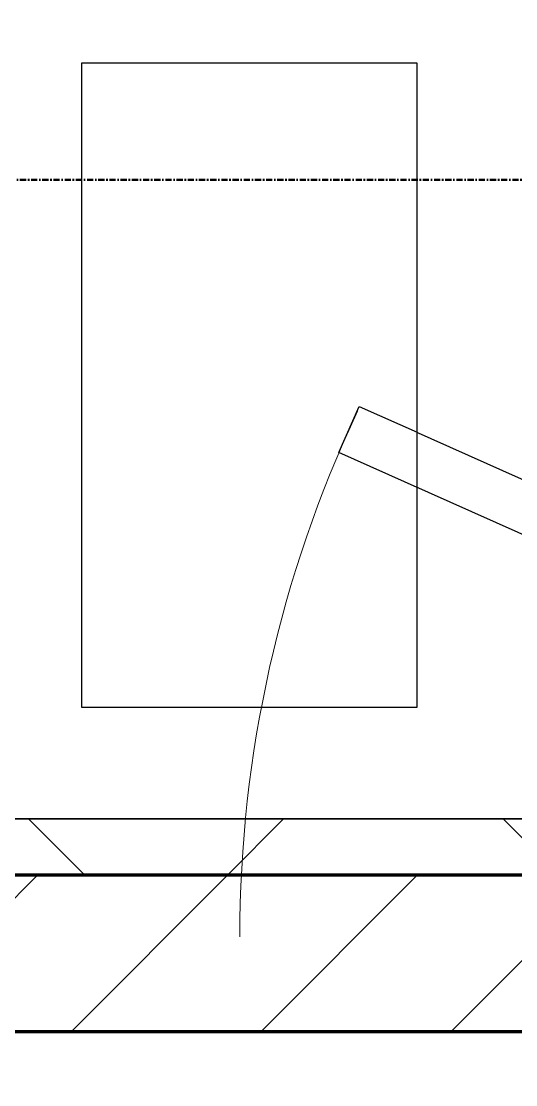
# Model space of a CAD drawing. Header units: millimetres. Extents: x -678720 to -601931, y -306 to 39239.
# Drawn here: x -651578 to -651136, y 4332 to 5282 of the extents above; entities that cross this region are included whole.
import ezdxf
from ezdxf.xclip import XClip

# ---------------------------------------------------------------- set-up
doc = ezdxf.new("R2010")
doc.units = ezdxf.units.MM
doc.header["$XCLIPFRAME"] = 0
doc.linetypes.add('DPA_Grid _ Level 100', pattern=[10, 5.5, -1.6, 1.3, -1.6])
doc.layers.add('000 - WIPEOUT', color=250, linetype='Continuous')
doc.layers.add('A11_ALU.SOLID SHEET', color=2, linetype='Continuous')
for name, color, linetype, lineweight in [('A-DOOR-E', 2, 'Continuous', 25), ('A-DOOR-OPNG', 2, 'Continuous', 9), ('A-GLAZ-CURT', 2, 'Continuous', 9), ('A-WALL', 5, 'Continuous', 35), ('A-WALL-FNSH', 2, 'Continuous', 35), ('A-WALL-PATT', 1, 'Continuous', 35), ('G-ANNO-SECL', 3, 'Continuous', 9)]:
    doc.layers.add(name, color=color, linetype=linetype, lineweight=lineweight)

# ---------------------------------------------------------------- blocks, each defined once
blk = doc.blocks.new('DPA_AC-SG-PI - A1_1200x1300 mm-9660120-4234-01 ENLARGED MULTI-PURPOSE LEVEL - REFLECTED CEILING PLAN - SHEET 5')
at = {"layer": 'A-DOOR-E'}
for p, q in [((-556.64, 29.95), (511.63, -447.34)), ((493.28, -488.42), (-575, -11.13)), ((511.63, -447.34), (493.28, -488.42))]:
    blk.add_line(p, q, dxfattribs=at)
at = {"layer": 'A-DOOR-OPNG'}
blk.add_arc((-500, -14.8), 1100, 334.74419, 0, dxfattribs=at)
blk = doc.blocks.new('PPLS-PP19_Custom Tile Pattern - Custom Tile Pattern-V114-4234-01 ENLARGED MULTI-PURPOSE LEVEL - REFLECTED CEILING PLAN - SHEET 5')
at = {"layer": 'A-GLAZ-CURT'}
for p, q in [((-300, 0), (300, 0)), ((300, 0), (-300, 0)), ((195.99, 0), (213.31, 0)), ((213.31, 0), (195.99, 0)), ((230.06, 0), (300, 0)), ((-300, -50), (300, -50)), ((300, -50), (-300, -50))]:
    blk.add_line(p, q, dxfattribs=at)
for points, knots in [([(114.39, 0), (114.2, 0), (112.08, 0), (105.42, 0), (92.38, 0), (85.59, 0), (74.4, 0), (62.26, 0), (51.85, 0), (43.81, 0), (29.53, 0), (20.67, 0), (18.85, 0), (18.16, 0)], [-8148.58938, -8148.58938, -8148.58938, -8148.58938, -8105.191388, -7723.759874, -7531.75727, -7135.649961, -6924.452779, -6738.82075, -6548.303034, -6314.283804, -6135.05769, -5972.647715, -5832.674503, -5832.674503, -5832.674503, -5832.674503]), ([(27.89, 0), (29.09, 0), (33.4, 0), (48.37, 0), (71.92, 0), (100.57, 0), (116.36, 0), (128.63, 0), (128.95, 0)], [-147.777612, -147.777612, -147.777612, -147.777612, -135.792042, -118.513713, -97.899267, -63.759246, -39.050993, -35.895543, -35.895543, -35.895543, -35.895543]), ([(136.44, 0), (121.66, 0), (86.93, 0), (51.16, 0), (31.18, 0)], [-106.750556, -106.750556, -106.750556, -106.750556, -59.610984, 0, 0, 0, 0]), ([(134.59, 0), (126.2, 0), (106.39, 0), (76.86, 0), (57.82, 0), (46.51, 0), (41.18, 0), (36.02, 0), (35.54, 0), (35.54, 0)], [-446.517958, -446.517958, -446.517958, -446.517958, -401.860199, -357.622665, -341.267687, -334.000314, -326.15566, -319.318397, -317.489778, -317.489778, -317.489778, -317.489778]), ([(68.65, 0), (75.86, 0), (98.14, 0), (124.43, 0), (132.4, 0), (134.58, 0)], [-276.621745, -276.621745, -276.621745, -276.621745, -249.500363, -194.761443, -152.367905, -152.367905, -152.367905, -152.367905]), ([(69.75, 0), (74.79, 0), (97.88, 0), (120.63, 0), (138.28, 0), (138.53, 0)], [-361.643964, -361.643964, -361.643964, -361.643964, -346.313304, -291.370682, -290.5735, -290.5735, -290.5735, -290.5735]), ([(94.4, 0), (94.4, 0), (94.64, 0), (99.11, 0), (108.97, 0), (119.78, 0), (128.84, 0), (133.72, 0)], [-2348.345796, -2348.345796, -2348.345796, -2348.345796, -2310.419338, -2233.599744, -2052.234781, -1843.028543, -1590.72941, -1590.72941, -1590.72941, -1590.72941]), ([(129.02, 0), (129.02, 0), (124.41, 0), (122.35, 0), (114.96, 0), (108.04, 0), (103.09, 0)], [-35.386604, -35.386604, -35.386604, -35.386604, -31.430235, -22.807238, -15.488593, 0, 0, 0, 0]), ([(133.59, 0), (133.32, 0), (130.97, 0), (126.24, 0), (118.6, 0), (114.23, 0), (111.98, 0), (105.66, 0), (105.23, 0), (105.23, 0)], [-9692.532631, -9692.532631, -9692.532631, -9692.532631, -9677.714971, -9567.007022, -9453.21225, -9220.200448, -9012.77275, -8966.157302, -8929.495943, -8929.495943, -8929.495943, -8929.495943]), ([(105.26, 0), (105.52, 0), (111.01, 0), (112.65, 0), (113.59, 0)], [-8920.561005, -8920.561005, -8920.561005, -8920.561005, -8814.835624, -8577.462505, -8577.462505, -8577.462505, -8577.462505]), ([(128.58, 0), (128.8, 0), (130.16, 0), (139.26, 0), (152.67, 0), (161.24, 0), (162.19, 0), (162.75, 0)], [-633.326174, -633.326174, -633.326174, -633.326174, -627.736123, -618.981161, -602.094757, -592.980799, -581.414464, -581.414464, -581.414464, -581.414464]), ([(133.72, 0), (133.28, 0), (131.75, 0), (129.87, 0), (129.11, 0)], [-655.57405, -655.57405, -655.57405, -655.57405, -651.020627, -640.742133, -640.742133, -640.742133, -640.742133]), ([(134.59, 0), (135.46, 0), (144.7, 0), (163.31, 0), (185.23, 0), (193.62, 0), (194.69, 0), (194.79, 0)], [-1575.609976, -1575.609976, -1575.609976, -1575.609976, -1530.39897, -1095.004608, -529.74427, -295.064701, -265.121568, -265.121568, -265.121568, -265.121568]), ([(157.9, 0), (156.77, 0), (151.67, 0), (143.74, 0), (137.11, 0), (134.61, 0)], [-10292.955006, -10292.955006, -10292.955006, -10292.955006, -10098.273015, -9847.788484, -9710.924278, -9710.924278, -9710.924278, -9710.924278]), ([(168.37, 0), (167.68, 0), (162.47, 0), (152, 0), (137.19, 0), (135.11, 0)], [-543.375029, -543.375029, -543.375029, -543.375029, -530.793311, -458.593899, -447.436494, -447.436494, -447.436494, -447.436494]), ([(193.8, 0), (193.33, 0), (190.11, 0), (183.13, 0), (171, 0), (161.95, 0), (161.28, 0), (158.35, 0), (157.85, 0), (157.77, 0)], [-11665.349007, -11665.349007, -11665.349007, -11665.349007, -11565.880756, -11105.624034, -10839.086983, -10768.332124, -10666.779182, -10580.760289, -10550.278881, -10550.278881, -10550.278881, -10550.278881]), ([(300, 0), (286.53, 0), (254.22, 0), (207.11, 0), (177.41, 0), (159.34, 0), (158.33, 0), (158.3, 0)], [-285.253232, -285.253232, -285.253232, -285.253232, -244.693688, -187.987675, -143.776725, -129.632772, -123.352749, -123.352749, -123.352749, -123.352749]), ([(159.07, 0), (159.13, 0), (160.84, 0), (165.21, 0), (174.15, 0), (185.98, 0), (208.82, 0), (219.42, 0), (230.06, 0)], [-115.643202, -115.643202, -115.643202, -115.643202, -114.681583, -87.660824, -65.295536, -41.623857, -24.459831, 0, 0, 0, 0]), ([(162.75, 0), (165.4, 0), (170.91, 0), (172.61, 0), (172.61, 0)], [-111.264224, -111.264224, -111.264224, -111.264224, -56.742688, -19.085662, -19.085662, -19.085662, -19.085662]), ([(247.1, 0), (246.76, 0), (245.04, 0), (238.34, 0), (226.56, 0), (221.1, 0), (200.27, 0), (182.99, 0), (174.27, 0), (169.67, 0), (168.99, 0)], [-9649.085549, -9649.085549, -9649.085549, -9649.085549, -9581.591397, -9406.094246, -9221.510254, -9016.44624, -8717.832359, -8253.978395, -8152.463617, -8069.855175, -8069.855175, -8069.855175, -8069.855175]), ([(215.22, 0), (214.62, 0), (210.55, 0), (203.98, 0), (187.54, 0), (175.3, 0), (169.49, 0)], [-203.825446, -203.825446, -203.825446, -203.825446, -198.527383, -184.406837, -162.427601, -142.916156, -142.916156, -142.916156, -142.916156]), ([(171.51, 0), (176.48, 0), (193.23, 0), (201.73, 0), (208.81, 0), (213.9, 0), (240.63, 0), (258.62, 0), (266.43, 0)], [-7971.819559, -7971.819559, -7971.819559, -7971.819559, -7784.112253, -7606.717214, -7289.299508, -7042.621073, -6582.165592, -6126.036881, -6126.036881, -6126.036881, -6126.036881]), ([(172.07, 0), (177.66, 0), (187.87, 0), (201.08, 0), (207.47, 0), (213.96, 0), (215.11, 0)], [-255.364076, -255.364076, -255.364076, -255.364076, -237.955587, -223.92608, -215.862851, -208.75215, -208.75215, -208.75215, -208.75215]), ([(300, 0), (288.22, 0), (262, 0), (230.43, 0), (219.94, 0), (219.02, 0)], [-12528.858583, -12528.858583, -12528.858583, -12528.858583, -11905.454923, -11162.864862, -10856.732305, -10856.732305, -10856.732305, -10856.732305]), ([(219.9, 0), (220.86, 0), (227.84, 0), (242.06, 0), (246.54, 0), (246.96, 0)], [-10670.940496, -10670.940496, -10670.940496, -10670.940496, -10511.382485, -9925.173265, -9834.877357, -9834.877357, -9834.877357, -9834.877357]), ([(266.56, 0), (267.5, 0), (273.5, 0), (281.71, 0), (291.71, 0), (296.52, 0), (297.86, 0), (298.09, 0)], [-6123.442198, -6123.442198, -6123.442198, -6123.442198, -6068.460911, -5766.029927, -5566.724884, -5280.360606, -5199.253518, -5199.253518, -5199.253518, -5199.253518]), ([(284.76, 0), (284.76, 0), (285.09, 0), (287.47, 0), (293.59, 0), (297.76, 0), (300, 0)], [-4110.630118, -4110.630118, -4110.630118, -4110.630118, -4053.389046, -3959.664717, -3862.421465, -3746.95702, -3746.95702, -3746.95702, -3746.95702]), ([(297.38, 0), (295.84, 0), (291.62, 0), (285.38, 0), (284.87, 0)], [-4803.172655, -4803.172655, -4803.172655, -4803.172655, -4358.271401, -4143.037883, -4143.037883, -4143.037883, -4143.037883])]:
    blk.add_open_spline(points, degree=3, knots=knots, dxfattribs=at)
for points in [[(137.1, 0), (136.68, 0), (136.19, 0), (135.63, 0)], [(168.74, 0), (168.74, 0), (169.81, 0), (171.51, 0)], [(195.11, 0), (194.91, 0), (194.44, 0), (193.8, 0)]]:
    blk.add_open_spline(points, degree=3, dxfattribs=at)
blk = doc.blocks.new('PPLS-PP19_Custom Tile Pattern - Custom Tile Pattern-V115-4234-01 ENLARGED MULTI-PURPOSE LEVEL - REFLECTED CEILING PLAN - SHEET 5')
at = {"layer": 'A-GLAZ-CURT'}
for p, q in [((-300, 0), (300, 0)), ((300, 0), (-300, 0)), ((-293.07, 0), (-275.75, 0)), ((-275.75, 0), (-293.07, 0)), ((-222.32, 0), (-205, 0)), ((-205, 0), (-222.32, 0)), ((-300, -50), (300, -50)), ((300, -50), (-300, -50))]:
    blk.add_line(p, q, dxfattribs=at)
at = {"layer": 'A-GLAZ-CURT', "flags": 128}
for points in [[(-300, 0), (-291.56, 0), (-283.3, 0), (-275.2, 0), (-267.26, 0), (-259.45, 0), (-251.77, 0), (-244.2, 0), (-236.74, 0), (-229.36, 0), (-222.06, 0), (-214.83, 0), (-207.71, 0), (-201.73, 0)], [(-202.58, 0), (-209.04, 0), (-215.73, 0), (-222.63, 0), (-229.72, 0), (-236.97, 0), (-244.39, 0), (-251.96, 0), (-259.67, 0), (-267.51, 0), (-275.48, 0), (-283.55, 0), (-291.73, 0), (-300, 0)], [(-125.17, 0), (-128.55, 0), (-134.16, 0), (-140.03, 0), (-145.5, 0), (-150.63, 0), (-155.53, 0), (-160.27, 0), (-164.95, 0), (-169.65, 0), (-174.47, 0), (-179.49, 0), (-184.81, 0), (-190.44, 0), (-196.37, 0), (-201.72, 0)], [(-200.76, 0), (-194.02, 0), (-187.54, 0), (-181.38, 0), (-175.58, 0), (-170.25, 0), (-165.64, 0), (-162.01, 0), (-159.53, 0), (-157.46, 0), (-154.52, 0), (-149.42, 0), (-141.84, 0), (-132.81, 0), (-126.08, 0)]]:
    blk.add_lwpolyline(points, dxfattribs=at)
at = {"layer": 'A-GLAZ-CURT'}
for points, knots in [([(-300, 0), (-284.65, 0), (-248.32, 0), (-217.97, 0), (-201.73, 0)], [-5323.127839, -5323.127839, -5323.127839, -5323.127839, -4502.809032, -3341.402399, -3341.402399, -3341.402399, -3341.402399]), ([(-135.82, 0), (-158.53, 0), (-203.15, 0), (-262.56, 0), (-294.48, 0), (-300, 0)], [-17108.10551, -17108.10551, -17108.10551, -17108.10551, -15131.813646, -13729.592194, -13439.944408, -13439.944408, -13439.944408, -13439.944408]), ([(-201.97, 0), (-203.17, 0), (-215.17, 0), (-232.01, 0), (-255.22, 0), (-262.59, 0), (-264.9, 0), (-265.4, 0)], [-1461.041718, -1461.041718, -1461.041718, -1461.041718, -1400.429864, -858.079193, -543.655514, -208.940337, 0, 0, 0, 0]), ([(-258.6, 0), (-257.91, 0), (-254.26, 0), (-241.25, 0), (-225.99, 0), (-213.1, 0), (-205.94, 0), (-202.5, 0), (-202.15, 0)], [-5722.54675, -5722.54675, -5722.54675, -5722.54675, -5657.471696, -5413.335975, -5017.494783, -4832.723979, -4666.091899, -4647.168838, -4647.168838, -4647.168838, -4647.168838]), ([(-201.74, 0), (-208.69, 0), (-218.14, 0), (-231.26, 0), (-233.46, 0), (-234, 0)], [-1346.835115, -1346.835115, -1346.835115, -1346.835115, -978.033455, -846.069444, -682.911962, -682.911962, -682.911962, -682.911962]), ([(-233.49, 0), (-233.44, 0), (-232.38, 0), (-230.74, 0), (-225.3, 0), (-223.63, 0)], [-455.274641, -455.274641, -455.274641, -455.274641, -440.605512, -119.536984, 0, 0, 0, 0]), ([(-223.63, 0), (-219.39, 0), (-206.17, 0), (-188.58, 0), (-169.02, 0), (-152.25, 0), (-140.7, 0), (-135.81, 0)], [-5463.295695, -5463.295695, -5463.295695, -5463.295695, -5161.076232, -4739.070012, -4465.409639, -4149.119819, -3846.834505, -3846.834505, -3846.834505, -3846.834505]), ([(-201.74, 0), (-196.4, 0), (-185.35, 0), (-171.77, 0), (-158.7, 0), (-157.22, 0)], [-4639.701152, -4639.701152, -4639.701152, -4639.701152, -4349.945572, -4000.813434, -3840.635403, -3840.635403, -3840.635403, -3840.635403]), ([(-137.88, 0), (-140.56, 0), (-147.66, 0), (-147.69, 0), (-158.72, 0), (-174.02, 0), (-184.7, 0), (-195.96, 0), (-201.74, 0)], [-3187.727384, -3187.727384, -3187.727384, -3187.727384, -2919.378265, -2477.344047, -2237.412286, -2029.680487, -1755.085331, -1464.914478, -1464.914478, -1464.914478, -1464.914478]), ([(-201.12, 0), (-192.39, 0), (-161.62, 0), (-129.95, 0), (-110.8, 0), (-99.5, 0), (-91.46, 0)], [-3326.954899, -3326.954899, -3326.954899, -3326.954899, -2700.551212, -1002.059161, -460.363443, 0, 0, 0, 0]), ([(-135.82, 0), (-137.15, 0), (-139.93, 0), (-149.31, 0), (-162.01, 0), (-177.91, 0), (-192.1, 0), (-199.59, 0), (-200.66, 0)], [-2617.705646, -2617.705646, -2617.705646, -2617.705646, -2418.507304, -2308.929706, -2113.765672, -1763.376603, -1422.553702, -1365.823924, -1365.823924, -1365.823924, -1365.823924]), ([(-152.35, 0), (-151.03, 0), (-147.71, 0), (-143.57, 0), (-138.62, 0)], [-3494.978217, -3494.978217, -3494.978217, -3494.978217, -3371.022232, -3227.460399, -3227.460399, -3227.460399, -3227.460399]), ([(-118.78, 0), (-121.86, 0), (-126.28, 0), (-136.96, 0), (-147.46, 0), (-150.03, 0), (-150.57, 0)], [-5938.474035, -5938.474035, -5938.474035, -5938.474035, -5700.061948, -5508.838257, -5298.784692, -5196.16478, -5196.16478, -5196.16478, -5196.16478]), ([(-150.34, 0), (-150.07, 0), (-147.75, 0), (-144.18, 0), (-137.93, 0), (-136.56, 0)], [-4948.728362, -4948.728362, -4948.728362, -4948.728362, -4883.323924, -4440.880425, -4330.137317, -4330.137317, -4330.137317, -4330.137317]), ([(-136.06, 0), (-137.31, 0), (-142.24, 0), (-147.74, 0), (-149.07, 0)], [-6509.710453, -6509.710453, -6509.710453, -6509.710453, -6449.282163, -6277.220794, -6277.220794, -6277.220794, -6277.220794]), ([(-148.23, 0), (-146.94, 0), (-140.36, 0), (-138.13, 0), (-136.37, 0)], [-6162.058746, -6162.058746, -6162.058746, -6162.058746, -6017.569127, -5579.751817, -5579.751817, -5579.751817, -5579.751817]), ([(-136.36, 0), (-136.86, 0), (-141.75, 0), (-146.11, 0), (-146.95, 0)], [-770.627825, -770.627825, -770.627825, -770.627825, -741.901385, -489.130243, -489.130243, -489.130243, -489.130243]), ([(-146.69, 0), (-146.59, 0), (-145.49, 0), (-140.93, 0), (-137.1, 0), (-135.78, 0)], [-420.34245, -420.34245, -420.34245, -420.34245, -406.956646, -290.263673, -224.575435, -224.575435, -224.575435, -224.575435]), ([(-135.87, 0), (-132.61, 0), (-124.78, 0), (-107.3, 0), (-90.42, 0), (-76.12, 0), (-71.05, 0), (-70.19, 0)], [-4311.732597, -4311.732597, -4311.732597, -4311.732597, -4054.690705, -3793.097032, -3402.597032, -3144.956779, -3092.955226, -3092.955226, -3092.955226, -3092.955226]), ([(-86.16, 0), (-91.37, 0), (-104.13, 0), (-121.88, 0), (-132.92, 0), (-135.83, 0)], [-1681.3698, -1681.3698, -1681.3698, -1681.3698, -1374.161226, -945.742622, -780.649416, -780.649416, -780.649416, -780.649416]), ([(-26.75, 0), (-27.82, 0), (-36.18, 0), (-53.55, 0), (-78.2, 0), (-109.64, 0), (-125.71, 0), (-135.81, 0)], [-8718.362214, -8718.362214, -8718.362214, -8718.362214, -8532.293389, -8073.216054, -7508.296369, -7004.680444, -6513.853514, -6513.853514, -6513.853514, -6513.853514]), ([(-135.7, 0), (-135.63, 0), (-132.45, 0), (-127.33, 0), (-124.19, 0), (-123.43, 0), (-123.28, 0)], [-3844.541415, -3844.541415, -3844.541415, -3844.541415, -3839.893365, -3647.167523, -3488.92562, -3439.852845, -3439.852845, -3439.852845, -3439.852845]), ([(-72.93, 0), (-75.51, 0), (-91.45, 0), (-114.41, 0), (-135.21, 0), (-135.39, 0)], [-19442.345229, -19442.345229, -19442.345229, -19442.345229, -18935.241197, -17136.203329, -17120.441938, -17120.441938, -17120.441938, -17120.441938]), ([(-134.77, 0), (-134.18, 0), (-132.42, 0), (-128.78, 0), (-126.5, 0)], [-5463.506987, -5463.506987, -5463.506987, -5463.506987, -5364.112219, -5231.017328, -5231.017328, -5231.017328, -5231.017328]), ([(-127.41, 0), (-131.63, 0), (-133.16, 0), (-134.09, 0), (-134.15, 0)], [-8540.990293, -8540.990293, -8540.990293, -8540.990293, -8266.114998, -8246.473386, -8246.473386, -8246.473386, -8246.473386]), ([(-134.15, 0), (-133.32, 0), (-130.31, 0), (-117.33, 0), (-92.04, 0), (-74.02, 0), (-62.74, 0), (-60.36, 0), (-59.97, 0)], [-7657.439573, -7657.439573, -7657.439573, -7657.439573, -7293.749979, -6839.55839, -6236.997189, -5713.340575, -5140.470607, -5006.787413, -5006.787413, -5006.787413, -5006.787413]), ([(-120.13, 0), (-120.14, 0), (-120.24, 0), (-121.3, 0), (-129.25, 0), (-133.82, 0)], [-2933.992132, -2933.992132, -2933.992132, -2933.992132, -2920.575025, -2840.280255, -2731.647847, -2731.647847, -2731.647847, -2731.647847]), ([(-113.43, 0), (-113.44, 0), (-113.96, 0), (-119.73, 0), (-125.43, 0), (-127.03, 0), (-127.41, 0)], [-328.499627, -328.499627, -328.499627, -328.499627, -282.672656, -98.539552, -24.539552, 0, 0, 0, 0]), ([(-126.5, 0), (-122.44, 0), (-108.71, 0), (-86.68, 0), (-63.44, 0), (-54.4, 0), (-48.53, 0), (-30.79, 0), (-18.03, 0), (8.61, 0), (15.02, 0), (22.91, 0), (31, 0), (39.04, 0), (51.19, 0), (58.74, 0), (61.34, 0), (61.45, 0)], [-5231.017328, -5231.017328, -5231.017328, -5231.017328, -4994.692869, -4542.524482, -4008.285538, -3689.699207, -3546.54457, -3315.260113, -2864.387349, -2439.246196, -2084.094819, -1956.422387, -1818.904206, -1645.594513, -1443.202566, -1228.752106, -1120.932285, -1120.932285, -1120.932285, -1120.932285]), ([(-125.15, 0), (-124.93, 0), (-121.96, 0), (-113.01, 0), (-98.9, 0), (-85.29, 0), (-71.67, 0), (-65.93, 0), (-65.07, 0)], [-3362.7396, -3362.7396, -3362.7396, -3362.7396, -3342.215224, -3074.362186, -2902.289527, -2605.247022, -2322.099534, -2241.8264, -2241.8264, -2241.8264, -2241.8264]), ([(-122.08, 0), (-122.01, 0), (-121.69, 0), (-121.2, 0), (-120.88, 0)], [-3136.336417, -3136.336417, -3136.336417, -3136.336417, -3110.304437, -3035.164275, -3035.164275, -3035.164275, -3035.164275]), ([(-36.33, 0), (-36.43, 0), (-37.27, 0), (-45.02, 0), (-46.13, 0), (-60.59, 0), (-81.23, 0), (-99.51, 0), (-114.02, 0), (-117.28, 0), (-118.78, 0)], [-1855.773136, -1855.773136, -1855.773136, -1855.773136, -1810.870157, -1672.078046, -1405.135169, -1060.00838, -740.068933, -229.489605, -116.330425, 0, 0, 0, 0]), ([(-117.74, 0), (-117.19, 0), (-114.78, 0), (-113.43, 0), (-113.43, 0)], [-821.249067, -821.249067, -821.249067, -821.249067, -394.672656, -330.879064, -330.879064, -330.879064, -330.879064]), ([(-36.62, 0), (-36.62, 0), (-40.35, 0), (-44.32, 0), (-58.97, 0), (-85.2, 0), (-107.61, 0), (-116.56, 0), (-117.56, 0)], [-4069.478503, -4069.478503, -4069.478503, -4069.478503, -3858.647035, -3538.256648, -2842.901703, -2193.204658, -1433.981041, -985.49888, -985.49888, -985.49888, -985.49888]), ([(-115.82, 0), (-114.96, 0), (-110.41, 0), (-96.78, 0), (-81.91, 0), (-73.05, 0), (-69.9, 0)], [-5724.064692, -5724.064692, -5724.064692, -5724.064692, -5430.283136, -5103.229623, -4799.173296, -4632.582325, -4632.582325, -4632.582325, -4632.582325]), ([(9.32, 0), (9.08, 0), (7.65, 0), (2.57, 0), (-12.23, 0), (-25.64, 0), (-40, 0), (-56.24, 0), (-75.59, 0), (-94, 0), (-112.01, 0), (-114.94, 0), (-115.63, 0)], [-2922.926651, -2922.926651, -2922.926651, -2922.926651, -2882.788014, -2720.818881, -2518.50168, -2125.455881, -1792.521578, -1466.981642, -1208.454564, -789.402658, -501.969187, -243.577221, -243.577221, -243.577221, -243.577221]), ([(-91.46, 0), (-90.09, 0), (-84.7, 0), (-77.43, 0), (-72.73, 0), (-72.64, 0), (-72.64, 0)], [-19832.387487, -19832.387487, -19832.387487, -19832.387487, -19753.885894, -19541.04734, -19478.625389, -19471.062469, -19471.062469, -19471.062469, -19471.062469]), ([(-63.96, 0), (-64.13, 0), (-72.5, 0), (-80.63, 0), (-86.16, 0)], [-2171.769325, -2171.769325, -2171.769325, -2171.769325, -2007.031671, -1681.3698, -1681.3698, -1681.3698, -1681.3698]), ([(-70.45, 0), (-74.24, 0), (-78.44, 0), (-82.66, 0), (-83.28, 0), (-83.28, 0)], [-1930.114721, -1930.114721, -1930.114721, -1930.114721, -1646.621388, -1424.436217, -1393.971743, -1393.971743, -1393.971743, -1393.971743]), ([(-83.28, 0), (-83.28, 0), (-82.91, 0), (-76.14, 0), (-62.97, 0), (-48.14, 0), (-36.49, 0), (-33.57, 0), (-29.94, 0), (-28.57, 0)], [-1393.4169, -1393.4169, -1393.4169, -1393.4169, -1353.722004, -1274.333717, -1073.56893, -651.549973, -296.515819, -83.513472, 0, 0, 0, 0]), ([(-29.03, 0), (-33.97, 0), (-43.74, 0), (-56.37, 0), (-65.78, 0), (-69.07, 0), (-69.97, 0)], [-2680.714891, -2680.714891, -2680.714891, -2680.714891, -2413.671296, -2161.752162, -2006.592567, -1941.894647, -1941.894647, -1941.894647, -1941.894647]), ([(-69.92, 0), (-69.31, 0), (-67.33, 0), (-65.12, 0), (-63.63, 0)], [-3087.449343, -3087.449343, -3087.449343, -3087.449343, -3050.982048, -2969.237017, -2969.237017, -2969.237017, -2969.237017]), ([(-69.64, 0), (-59.01, 0), (-39.16, 0), (-12.78, 0), (4.23, 0), (9.64, 0), (10.14, 0), (10.18, 0)], [-4627.967198, -4627.967198, -4627.967198, -4627.967198, -4065.652676, -3589.737505, -3285.047089, -3066.359526, -3044.715262, -3044.715262, -3044.715262, -3044.715262]), ([(-66.39, 0), (-66.39, 0), (-63.63, 0), (-53.63, 0), (-34.42, 0), (-29.82, 0), (-29.19, 0)], [-2493.31794, -2493.31794, -2493.31794, -2493.31794, -2315.303971, -1809.437387, -963.711516, -666.19313, -666.19313, -666.19313, -666.19313]), ([(31.18, 0), (25.97, 0), (11.99, 0), (-16.92, 0), (-47.42, 0), (-65.77, 0), (-66.37, 0), (-66.38, 0)], [-4496.803627, -4496.803627, -4496.803627, -4496.803627, -4222.080604, -3745.412743, -2981.410125, -2542.574734, -2498.224237, -2498.224237, -2498.224237, -2498.224237]), ([(-63.63, 0), (-61.49, 0), (-57.39, 0), (-54.49, 0), (-45.2, 0), (-40.79, 0), (-40.46, 0), (-40.44, 0)], [-2969.237017, -2969.237017, -2969.237017, -2969.237017, -2851.217951, -2734.127174, -2474.780881, -2410.990208, -2350.645972, -2350.645972, -2350.645972, -2350.645972]), ([(-58.83, 0), (-58.37, 0), (-57.29, 0), (-54.23, 0), (-46.33, 0), (-42.62, 0), (-41.76, 0)], [-4859.52896, -4859.52896, -4859.52896, -4859.52896, -4680.891996, -4469.85053, -4321.566175, -4270.495146, -4270.495146, -4270.495146, -4270.495146])]:
    blk.add_open_spline(points, degree=3, knots=knots, dxfattribs=at)
for points in [[(-133.82, 0), (-134.44, 0), (-135.05, 0), (-135.82, 0)], [(-134.93, 0), (-130.82, 0), (-127.43, 0), (-125.15, 0)]]:
    blk.add_open_spline(points, degree=3, dxfattribs=at)
blk = doc.blocks.new('*U321')
at = {"layer": 'A-GLAZ-CURT'}
for name, p in [('PPLS-PP19_Custom Tile Pattern - Custom Tile Pattern-V114-4234-01 ENLARGED MULTI-PURPOSE LEVEL - REFLECTED CEILING PLAN - SHEET 5', (-18665, -4710)), ('PPLS-PP19_Custom Tile Pattern - Custom Tile Pattern-V115-4234-01 ENLARGED MULTI-PURPOSE LEVEL - REFLECTED CEILING PLAN - SHEET 5', (-18065, -4710))]:
    blk.add_blockref(name, p, dxfattribs=at)
blk = doc.blocks.new('*U606')
at = {"color": 3}
blk.add_wipeout([(-287.5, 3550), (287.5, 3550), (287.5, 3250), (-287.5, 3250)], dxfattribs=at).dxf.layer = '000 - WIPEOUT'
at = {"layer": 'A11_ALU.SOLID SHEET', "color": 0, "linetype": 'ByBlock'}
blk.add_lwpolyline([(-287.5, 3250), (287.5, 3250), (287.5, 3550), (-287.5, 3550)], close=True, dxfattribs=at)
blk = doc.blocks.new('*U743')
blk.add_lwpolyline([(21173.36, -580), (28210, -580), (28210, -6849.96), (45954.15, -6849.96), (45954.15, 600), (82995.06, 600), (83086.47, 650), (90052, 650), (90392, 990), (103159.16, 990), (103159.16, 4990), (21173.36, 4990), (21173.36, 3485.45), (21203.36, 3485.45), (21203.36, 925.54), (21173.36, 925.54), (21173.36, -580)])
at = {"layer": 'A11_ALU.SOLID SHEET', "color": 0, "linetype": 'ByBlock', "rotation": 90}
blk.add_blockref('*U606', (96708.5, 1377.5), dxfattribs=at)

msp = doc.modelspace()

# ---------------------------------------------------------------- block references
at = {"layer": 'A11_ALU.SOLID SHEET'}
ref = msp.add_blockref('*U743', (-744682.37, 3579.02), dxfattribs=at)
XClip(ref).set_block_clipping_path([(69798.6834257276, -3885.5002684942), (120965.0023936313, 33679.9972602262)])

# ---------------------------------------------------------------- next in the draw order: hatches: boundary and pattern name
at = {"layer": 'A-WALL-PATT', "lineweight": 9}
h = msp.add_hatch(dxfattribs=at)
h.set_pattern_fill('FP_3', color=256, style=0, pattern_type=2)
h.set_pattern_definition([(45, (0, 0), (-212.13203, 212.13203), []), (135, (0, 0), (-212.13203, -212.13203), [])])
h.paths.add_polyline_path([(-654269.66, 4519.02), (-650449.44, 4519.02), (-650561.35, 4569.02), (-654219.66, 4569.02)])
h.paths.add_polyline_path([(-637582.37, 4519.02), (-637582.37, 4569.02), (-643251.04, 4569.02), (-643139.13, 4519.02), (-641132.34, 4519.02)])
h.paths.add_polyline_path([(-648779.13, 4519.02), (-646849.44, 4519.02), (-646961.35, 4569.02), (-650451.04, 4569.02), (-650339.13, 4519.02), (-648845.05, 4519.02)])
h.paths.add_polyline_path([(-643249.44, 4519.02), (-643361.35, 4569.02), (-646851.04, 4569.02), (-646739.13, 4519.02), (-643307.72, 4519.02)])
h = msp.add_hatch(dxfattribs=at)
h.set_pattern_fill('FP_2', color=256, style=0, pattern_type=2)
h.set_pattern_definition([(45, (0, 0), (-84.852814, 84.852814), [])])
h.paths.add_polyline_path([(-644182.37, 4379.02), (-625797.37, 4379.02), (-625797.37, 4519.02), (-643139.13, 4519.02), (-643088.73, 4496.5), (-643084.96, 4498.68), (-643079.79, 4498.68), (-643073.71, 4494.02), (-643072.71, 4489.35), (-643007.37, 4460.15), (-643025.73, 4419.07), (-643249.44, 4519.02), (-646739.13, 4519.02), (-646688.73, 4496.5), (-646684.96, 4498.68), (-646679.79, 4498.68), (-646673.71, 4494.02), (-646672.71, 4489.35), (-646607.37, 4460.15), (-646625.73, 4419.07), (-646849.44, 4519.02), (-650339.13, 4519.02), (-650288.73, 4496.5), (-650284.96, 4498.68), (-650279.79, 4498.68), (-650273.71, 4494.02), (-650272.71, 4489.35), (-650207.37, 4460.15), (-650225.73, 4419.07), (-650449.44, 4519.02), (-654269.66, 4519.02), (-654409.66, 4379.02), (-644296.53, 4379.02)])

# ---------------------------------------------------------------- next in the draw order: linework, layer by layer
at = {"layer": 'A-WALL', "color": 7, "lineweight": 70}
for p, q in [((-654269.66, 4519.02), (-651382.37, 4519.02)), ((-651382.37, 4519.02), (-650449.44, 4519.02)), ((-651382.37, 4379.02), (-654211.67, 4379.02)), ((-650182.37, 4379.02), (-651382.37, 4379.02))]:
    msp.add_line(p, q, dxfattribs=at)
at = {"layer": 'A-WALL-FNSH', "color": 250}
for p, q in [((-654219.66, 4569.02), (-651382.37, 4569.02)), ((-651382.37, 4569.02), (-650561.35, 4569.02)), ((-651382.37, 4519.02), (-654269.66, 4519.02)), ((-650449.44, 4519.02), (-651382.37, 4519.02))]:
    msp.add_line(p, q, dxfattribs=at)
at = {"layer": 'G-ANNO-SECL', "linetype": 'DPA_Grid _ Level 100', "lineweight": 50}
msp.add_line((-676908.87, 5139.9), (-604865.64, 5139.9), dxfattribs=at)

# ---------------------------------------------------------------- next in the draw order: block references
msp.add_blockref('*U321', (-633017.37, 9279.02))
at = {"layer": 'A-DOOR-E', "rotation": 180}
msp.add_blockref('DPA_AC-SG-PI - A1_1200x1300 mm-9660120-4234-01 ENLARGED MULTI-PURPOSE LEVEL - REFLECTED CEILING PLAN - SHEET 5', (-650782.37, 4449.02), dxfattribs=at)

doc.saveas('drawing.dxf')
